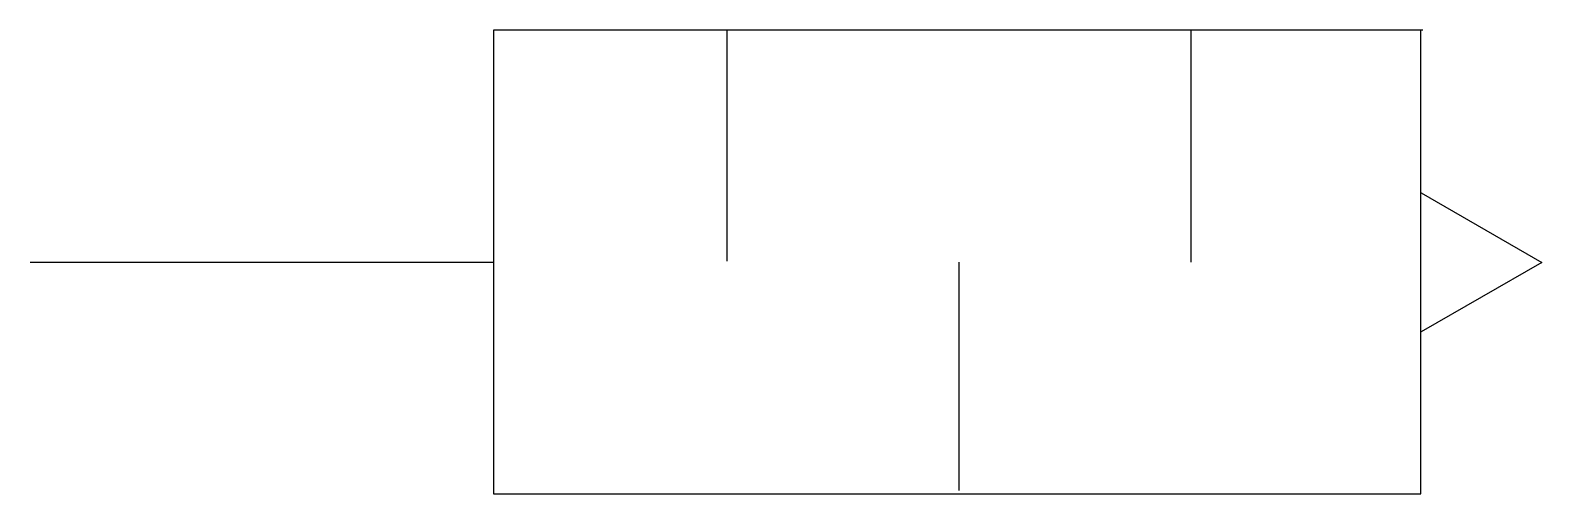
# Model space of a CAD drawing. Extents: x 520.2 to 552.8, y 311.2 to 321.2.
import ezdxf

# ---------------------------------------------------------------- set-up
doc = ezdxf.new("R2010")
doc.units = 0
doc.header["$LTSCALE"] = 5
doc.header["$MEASUREMENT"] = 0
doc.layers.add('11', color=1, linetype='CONTINUOUS')

msp = doc.modelspace()

# ---------------------------------------------------------------- linework, layer by layer
at = {"layer": '11'}
for p, q in [((530.187, 321.242), (530.187, 311.242)), ((550.187, 321.242), (530.187, 321.242)), ((535.227, 316.261), (535.227, 321.242)), ((545.227, 321.242), (545.227, 316.242)), ((550.227, 321.242), (545.227, 321.242)), ((550.187, 311.242), (550.187, 321.242)), ((550.196, 317.734), (552.794, 316.234)), ((530.201, 316.229), (520.201, 316.229)), ((540.227, 316.242), (540.227, 311.311)), ((552.794, 316.234), (550.196, 314.734)), ((530.187, 311.242), (550.187, 311.242))]:
    msp.add_line(p, q, dxfattribs=at)

doc.saveas('drawing.dxf')
